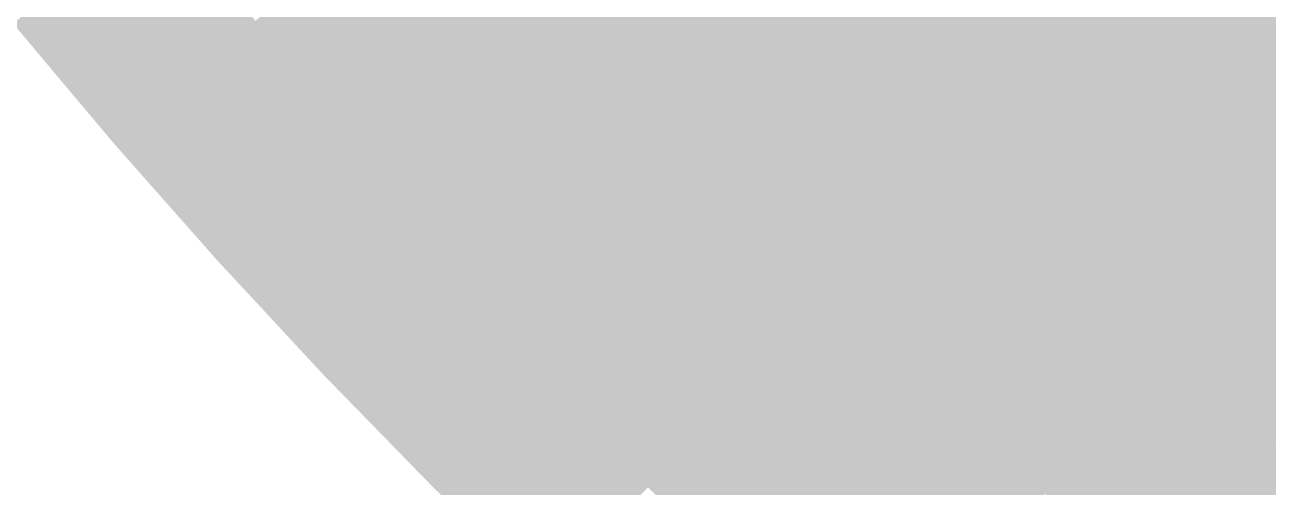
# Model space of a CAD drawing. Header units: inches. Extents: x -266 to 784, y -170 to 213.
# Drawn here: x -131.1 to -97.9, y -120.22 to -107.88 of the extents above; entities that cross this region are included whole.
import ezdxf

# ---------------------------------------------------------------- set-up
doc = ezdxf.new("R2010")
doc.units = ezdxf.units.IN
doc.header["$MEASUREMENT"] = 0

msp = doc.modelspace()

# ---------------------------------------------------------------- linework, layer by layer
at = {"color": 179, "true_color": 0x141b2a}
msp.add_solid([(-118.55218, -107.449433), (-119.293131, -108.120992), (-121.153415, -104.507655), (-121.910624, -105.160828)], dxfattribs=at)
at = {"color": 168, "true_color": 0x0a0d14}
for points in [[(-124.93946, -107.773519), (-125.696669, -108.426692), (-127.546725, -104.674892), (-128.319735, -105.309285)], [(-122.256936, -110.807228), (-122.997887, -111.478786), (-124.93946, -107.773519), (-125.696669, -108.426692)], [(-119.500769, -113.77419), (-120.225016, -114.46373), (-122.256936, -110.807228), (-122.997887, -111.478786)]]:
    msp.add_solid(points, dxfattribs=at)
at = {"color": 179, "true_color": 0x1d253b}
for points in [[(-112.982545, -107.568325), (-113.706792, -108.257866), (-115.588376, -104.763197), (-116.329327, -105.434756)], [(-110.308658, -110.308658), (-111.015765, -111.015765), (-112.982545, -107.568325), (-113.706792, -108.257866)]]:
    msp.add_solid(points, dxfattribs=at)
at = {"color": 169, "true_color": 0x252f4c}
msp.add_solid([(-107.480231, -107.480231), (-108.187338, -108.187338), (-110.085557, -104.810163), (-110.809804, -105.499703)], dxfattribs=at)
at = {"color": 159, "true_color": 0x2e395d}
msp.add_solid([(-102.052001, -107.188568), (-102.741541, -107.912815), (-104.651804, -104.651804), (-105.35891, -105.35891)], dxfattribs=at)
at = {"color": 168, "true_color": 0x121825}
for points in [[(-119.293131, -108.120992), (-120.034082, -108.792551), (-121.910624, -105.160828), (-122.667833, -105.814001)], [(-116.60378, -111.016028), (-117.328027, -111.705568), (-119.293131, -108.120992), (-120.034082, -108.792551)]]:
    msp.add_solid(points, dxfattribs=at)
at = {"color": 177, "true_color": 0x34406a}
msp.add_solid([(-97.376048, -107.437913), (-98.047607, -108.178864), (-99.983379, -105.015827), (-100.67292, -105.740074)], dxfattribs=at)
at = {"color": 168, "true_color": 0x080a10}
for points in [[(-125.696669, -108.426692), (-126.453877, -109.079865), (-128.319735, -105.309285), (-129.092746, -105.943678)], [(-122.997887, -111.478786), (-123.738838, -112.150345), (-125.696669, -108.426692), (-126.453877, -109.079865)], [(-120.225016, -114.46373), (-120.949263, -115.153271), (-122.997887, -111.478786), (-123.738838, -112.150345)], [(-117.379726, -117.379726), (-118.086832, -118.086832), (-120.225016, -114.46373), (-120.949263, -115.153271)], [(-114.46373, -120.225016), (-115.153271, -120.949263), (-117.379726, -117.379726), (-118.086832, -118.086832)]]:
    msp.add_solid(points, dxfattribs=at)
at = {"color": 179, "true_color": 0x1b2336}
msp.add_solid([(-113.706792, -108.257866), (-114.431039, -108.947406), (-116.329327, -105.434756), (-117.070278, -106.106315)], dxfattribs=at)
at = {"color": 169, "true_color": 0x232d48}
msp.add_solid([(-108.187338, -108.187338), (-108.894444, -108.894444), (-110.809804, -105.499703), (-111.534051, -106.189244)], dxfattribs=at)
at = {"color": 159, "true_color": 0x2c3659}
msp.add_solid([(-102.741541, -107.912815), (-103.431082, -108.637062), (-105.35891, -105.35891), (-106.066017, -106.066017)], dxfattribs=at)
at = {"color": 168, "true_color": 0x101521}
for points in [[(-120.034082, -108.792551), (-120.775033, -109.46411), (-122.667833, -105.814001), (-123.425042, -106.467173)], [(-117.328027, -111.705568), (-118.052275, -112.395109), (-120.034082, -108.792551), (-120.775033, -109.46411)]]:
    msp.add_solid(points, dxfattribs=at)
at = {"color": 159, "true_color": 0x323d65}
msp.add_solid([(-98.047607, -108.178864), (-98.719166, -108.919815), (-100.67292, -105.740074), (-101.36246, -106.464321)], dxfattribs=at)
at = {"color": 178, "true_color": 0x05070c}
for points in [[(-126.453877, -109.079865), (-127.211086, -109.733038), (-129.092746, -105.943678), (-129.865756, -106.578072)], [(-123.738838, -112.150345), (-124.479789, -112.821904), (-126.453877, -109.079865), (-127.211086, -109.733038)], [(-120.949263, -115.153271), (-121.67351, -115.842812), (-123.738838, -112.150345), (-124.479789, -112.821904)], [(-118.086832, -118.086832), (-118.793939, -118.793939), (-120.949263, -115.153271), (-121.67351, -115.842812)], [(-115.153271, -120.949263), (-115.842812, -121.67351), (-118.086832, -118.086832), (-118.793939, -118.793939)]]:
    msp.add_solid(points, dxfattribs=at)
at = {"color": 179, "true_color": 0x192032}
msp.add_solid([(-114.431039, -108.947406), (-115.155286, -109.636947), (-117.070278, -106.106315), (-117.811229, -106.777874)], dxfattribs=at)
at = {"color": 179, "true_color": 0x212a43}
msp.add_solid([(-108.894444, -108.894444), (-109.601551, -109.601551), (-111.534051, -106.189244), (-112.258298, -106.878784)], dxfattribs=at)
at = {"color": 159, "true_color": 0x2a3454}
msp.add_solid([(-103.431082, -108.637062), (-104.120622, -109.36131), (-106.066017, -106.066017), (-106.773124, -106.773124)], dxfattribs=at)
at = {"color": 168, "true_color": 0x0e121d}
for points in [[(-120.775033, -109.46411), (-121.515985, -110.135669), (-123.425042, -106.467173), (-124.182251, -107.120346)], [(-118.052275, -112.395109), (-118.776522, -113.084649), (-120.775033, -109.46411), (-121.515985, -110.135669)], [(-115.258405, -115.258405), (-115.965512, -115.965512), (-118.052275, -112.395109), (-118.776522, -113.084649)]]:
    msp.add_solid(points, dxfattribs=at)
at = {"color": 159, "true_color": 0x303a61}
msp.add_solid([(-98.719166, -108.919815), (-99.390725, -109.660767), (-101.36246, -106.464321), (-102.052001, -107.188568)], dxfattribs=at)
at = {"color": 178, "true_color": 0x030508}
for points in [[(-127.211086, -109.733038), (-127.968295, -110.38621), (-129.865756, -106.578072), (-130.638767, -107.212465)], [(-124.479789, -112.821904), (-125.22074, -113.493463), (-127.211086, -109.733038), (-127.968295, -110.38621)]]:
    msp.add_solid(points, dxfattribs=at)
at = {"color": 179, "true_color": 0x161d2e}
for points in [[(-115.155286, -109.636947), (-115.879533, -110.326487), (-117.811229, -106.777874), (-118.55218, -107.449433)], [(-112.429978, -112.429978), (-113.137085, -113.137085), (-115.155286, -109.636947), (-115.879533, -110.326487)]]:
    msp.add_solid(points, dxfattribs=at)
at = {"color": 179, "true_color": 0x1f273f}
msp.add_solid([(-109.601551, -109.601551), (-110.308658, -110.308658), (-112.258298, -106.878784), (-112.982545, -107.568325)], dxfattribs=at)
at = {"color": 169, "true_color": 0x283150}
msp.add_solid([(-104.120622, -109.36131), (-104.810163, -110.085557), (-106.773124, -106.773124), (-107.480231, -107.480231)], dxfattribs=at)
at = {"color": 178, "true_color": 0x010203}
for points in [[(-127.968295, -110.38621), (-128.725504, -111.039383), (-130.638767, -107.212465), (-131.411777, -107.846858)], [(-125.22074, -113.493463), (-125.961691, -114.165022), (-127.968295, -110.38621), (-128.725504, -111.039383)], [(-122.397757, -116.532352), (-123.122004, -117.221893), (-125.22074, -113.493463), (-125.961691, -114.165022)], [(-119.501046, -119.501046), (-120.208153, -120.208153), (-122.397757, -116.532352), (-123.122004, -117.221893)], [(-116.532352, -122.397757), (-117.221893, -123.122004), (-119.501046, -119.501046), (-120.208153, -120.208153)]]:
    msp.add_solid(points, dxfattribs=at)
at = {"color": 168, "true_color": 0x0c1019}
msp.add_solid([(-121.515985, -110.135669), (-122.256936, -110.807228), (-124.182251, -107.120346), (-124.93946, -107.773519)], dxfattribs=at)
at = {"color": 159, "true_color": 0x2e385d}
msp.add_solid([(-99.390725, -109.660767), (-100.062284, -110.401718), (-102.052001, -107.188568), (-102.741541, -107.912815)], dxfattribs=at)
at = {"color": 168, "true_color": 0x141a2a}
for points in [[(-115.879533, -110.326487), (-116.60378, -111.016028), (-118.55218, -107.449433), (-119.293131, -108.120992)], [(-113.137085, -113.137085), (-113.844192, -113.844192), (-115.879533, -110.326487), (-116.60378, -111.016028)]]:
    msp.add_solid(points, dxfattribs=at)
at = {"color": 169, "true_color": 0x252e4c}
for points in [[(-104.810163, -110.085557), (-105.499703, -110.809804), (-107.480231, -107.480231), (-108.187338, -108.187338)], [(-102.076961, -112.624571), (-102.74852, -113.365522), (-104.810163, -110.085557), (-105.499703, -110.809804)]]:
    msp.add_solid(points, dxfattribs=at)
at = {"color": 177, "true_color": 0x343e6a}
msp.add_solid([(-94.710062, -109.795283), (-95.363235, -110.552492), (-97.376048, -107.437913), (-98.047607, -108.178864)], dxfattribs=at)
at = {"color": 169, "true_color": 0x232c48}
msp.add_solid([(-105.499703, -110.809804), (-106.189244, -111.534051), (-108.187338, -108.187338), (-108.894444, -108.894444)], dxfattribs=at)
at = {"color": 159, "true_color": 0x2c3559}
msp.add_solid([(-100.062284, -110.401718), (-100.733843, -111.142669), (-102.741541, -107.912815), (-103.431082, -108.637062)], dxfattribs=at)
at = {"color": 159, "true_color": 0x323c65}
msp.add_solid([(-95.363235, -110.552492), (-96.016408, -111.3097), (-98.047607, -108.178864), (-98.719166, -108.919815)], dxfattribs=at)
at = {"color": 179, "true_color": 0x1b2236}
msp.add_solid([(-111.015765, -111.015765), (-111.722871, -111.722871), (-113.706792, -108.257866), (-114.431039, -108.947406)], dxfattribs=at)
at = {"color": 169, "true_color": 0x2a3354}
msp.add_solid([(-100.733843, -111.142669), (-101.405402, -111.88362), (-103.431082, -108.637062), (-104.120622, -109.36131)], dxfattribs=at)
at = {"color": 179, "true_color": 0x191f32}
for points in [[(-111.722871, -111.722871), (-112.429978, -112.429978), (-114.431039, -108.947406), (-115.155286, -109.636947)], [(-108.947406, -114.431039), (-109.636947, -115.155286), (-111.722871, -111.722871), (-112.429978, -112.429978)]]:
    msp.add_solid(points, dxfattribs=at)
at = {"color": 179, "true_color": 0x212943}
msp.add_solid([(-106.189244, -111.534051), (-106.878784, -112.258298), (-108.894444, -108.894444), (-109.601551, -109.601551)], dxfattribs=at)
at = {"color": 159, "true_color": 0x303961}
msp.add_solid([(-96.016408, -111.3097), (-96.669581, -112.066909), (-98.719166, -108.919815), (-99.390725, -109.660767)], dxfattribs=at)
at = {"color": 169, "true_color": 0x283050}
msp.add_solid([(-101.405402, -111.88362), (-102.076961, -112.624571), (-104.120622, -109.36131), (-104.810163, -110.085557)], dxfattribs=at)
at = {"color": 179, "true_color": 0x1f263f}
for points in [[(-106.878784, -112.258298), (-107.568325, -112.982545), (-109.601551, -109.601551), (-110.308658, -110.308658)], [(-104.091638, -114.847424), (-104.763197, -115.588376), (-106.878784, -112.258298), (-107.568325, -112.982545)]]:
    msp.add_solid(points, dxfattribs=at)
at = {"color": 159, "true_color": 0x2e375d}
msp.add_solid([(-96.669581, -112.066909), (-97.322754, -112.824118), (-99.390725, -109.660767), (-100.062284, -110.401718)], dxfattribs=at)
at = {"color": 168, "true_color": 0x0c0f19}
for points in [[(-118.776522, -113.084649), (-119.500769, -113.77419), (-121.515985, -110.135669), (-122.256936, -110.807228)], [(-115.965512, -115.965512), (-116.672619, -116.672619), (-118.776522, -113.084649), (-119.500769, -113.77419)], [(-113.084649, -118.776522), (-113.77419, -119.500769), (-115.965512, -115.965512), (-116.672619, -116.672619)]]:
    msp.add_solid(points, dxfattribs=at)
at = {"color": 179, "true_color": 0x1d243b}
msp.add_solid([(-107.568325, -112.982545), (-108.257866, -113.706792), (-110.308658, -110.308658), (-111.015765, -111.015765)], dxfattribs=at)
at = {"color": 159, "true_color": 0x2c3459}
msp.add_solid([(-97.322754, -112.824118), (-97.975926, -113.581327), (-100.062284, -110.401718), (-100.733843, -111.142669)], dxfattribs=at)
at = {"color": 169, "true_color": 0x232b48}
msp.add_solid([(-102.74852, -113.365522), (-103.420079, -114.106473), (-105.499703, -110.809804), (-106.189244, -111.534051)], dxfattribs=at)
at = {"color": 168, "true_color": 0x121725}
for points in [[(-113.844192, -113.844192), (-114.551299, -114.551299), (-116.60378, -111.016028), (-117.328027, -111.705568)], [(-111.016028, -116.60378), (-111.705568, -117.328027), (-113.844192, -113.844192), (-114.551299, -114.551299)]]:
    msp.add_solid(points, dxfattribs=at)
at = {"color": 179, "true_color": 0x1b2136}
for points in [[(-108.257866, -113.706792), (-108.947406, -114.431039), (-111.015765, -111.015765), (-111.722871, -111.722871)], [(-105.434756, -116.329327), (-106.106315, -117.070278), (-108.257866, -113.706792), (-108.947406, -114.431039)]]:
    msp.add_solid(points, dxfattribs=at)
at = {"color": 169, "true_color": 0x2a3254}
msp.add_solid([(-97.975926, -113.581327), (-98.629099, -114.338536), (-100.733843, -111.142669), (-101.405402, -111.88362)], dxfattribs=at)
at = {"color": 179, "true_color": 0x212843}
for points in [[(-103.420079, -114.106473), (-104.091638, -114.847424), (-106.189244, -111.534051), (-106.878784, -112.258298)], [(-100.588618, -116.610162), (-101.241791, -117.367371), (-103.420079, -114.106473), (-104.091638, -114.847424)]]:
    msp.add_solid(points, dxfattribs=at)
at = {"color": 168, "true_color": 0x101421}
for points in [[(-114.551299, -114.551299), (-115.258405, -115.258405), (-117.328027, -111.705568), (-118.052275, -112.395109)], [(-111.705568, -117.328027), (-112.395109, -118.052275), (-114.551299, -114.551299), (-115.258405, -115.258405)], [(-108.792551, -120.034082), (-109.46411, -120.775033), (-111.705568, -117.328027), (-112.395109, -118.052275)]]:
    msp.add_solid(points, dxfattribs=at)
at = {"color": 169, "true_color": 0x282f50}
msp.add_solid([(-98.629099, -114.338536), (-99.282272, -115.095745), (-101.405402, -111.88362), (-102.076961, -112.624571)], dxfattribs=at)
at = {"color": 179, "true_color": 0x161c2e}
msp.add_solid([(-109.636947, -115.155286), (-110.326487, -115.879533), (-112.429978, -112.429978), (-113.137085, -113.137085)], dxfattribs=at)
at = {"color": 178, "true_color": 0x030408}
for points in [[(-121.67351, -115.842812), (-122.397757, -116.532352), (-124.479789, -112.821904), (-125.22074, -113.493463)], [(-118.793939, -118.793939), (-119.501046, -119.501046), (-121.67351, -115.842812), (-122.397757, -116.532352)], [(-115.842812, -121.67351), (-116.532352, -122.397757), (-118.793939, -118.793939), (-119.501046, -119.501046)]]:
    msp.add_solid(points, dxfattribs=at)
at = {"color": 169, "true_color": 0x252d4c}
msp.add_solid([(-99.282272, -115.095745), (-99.935445, -115.852954), (-102.076961, -112.624571), (-102.74852, -113.365522)], dxfattribs=at)
at = {"color": 169, "true_color": 0x2c3359}
msp.add_solid([(-94.524599, -115.178558), (-95.158993, -115.951568), (-97.322754, -112.824118), (-97.975926, -113.581327)], dxfattribs=at)
at = {"color": 168, "true_color": 0x14192a}
for points in [[(-110.326487, -115.879533), (-111.016028, -116.60378), (-113.137085, -113.137085), (-113.844192, -113.844192)], [(-107.449433, -118.55218), (-108.120992, -119.293131), (-110.326487, -115.879533), (-111.016028, -116.60378)]]:
    msp.add_solid(points, dxfattribs=at)
at = {"color": 179, "true_color": 0x1d233b}
msp.add_solid([(-104.763197, -115.588376), (-105.434756, -116.329327), (-107.568325, -112.982545), (-108.257866, -113.706792)], dxfattribs=at)
at = {"color": 179, "true_color": 0x232a48}
msp.add_solid([(-99.935445, -115.852954), (-100.588618, -116.610162), (-102.74852, -113.365522), (-103.420079, -114.106473)], dxfattribs=at)
at = {"color": 168, "true_color": 0x0a0c14}
for points in [[(-116.672619, -116.672619), (-117.379726, -117.379726), (-119.500769, -113.77419), (-120.225016, -114.46373)], [(-113.77419, -119.500769), (-114.46373, -120.225016), (-116.672619, -116.672619), (-117.379726, -117.379726)], [(-110.807228, -122.256936), (-111.478787, -122.997887), (-113.77419, -119.500769), (-114.46373, -120.225016)]]:
    msp.add_solid(points, dxfattribs=at)
at = {"color": 169, "true_color": 0x2a3154}
msp.add_solid([(-95.158993, -115.951568), (-95.793386, -116.724578), (-97.975926, -113.581327), (-98.629099, -114.338536)], dxfattribs=at)
at = {"color": 179, "true_color": 0x191e32}
msp.add_solid([(-106.106315, -117.070278), (-106.777874, -117.811229), (-108.947406, -114.431039), (-109.636947, -115.155286)], dxfattribs=at)
at = {"color": 169, "true_color": 0x282e50}
msp.add_solid([(-95.793386, -116.724578), (-96.427779, -117.497589), (-98.629099, -114.338536), (-99.282272, -115.095745)], dxfattribs=at)
at = {"color": 179, "true_color": 0x1f253f}
msp.add_solid([(-101.241791, -117.367371), (-101.894964, -118.12458), (-104.091638, -114.847424), (-104.763197, -115.588376)], dxfattribs=at)
at = {"color": 179, "true_color": 0x161b2e}
for points in [[(-106.777874, -117.811229), (-107.449433, -118.55218), (-109.636947, -115.155286), (-110.326487, -115.879533)], [(-103.854482, -120.396207), (-104.507655, -121.153415), (-106.777874, -117.811229), (-107.449433, -118.55218)]]:
    msp.add_solid(points, dxfattribs=at)
at = {"color": 169, "true_color": 0x252c4c}
msp.add_solid([(-96.427779, -117.497589), (-97.062172, -118.270599), (-99.282272, -115.095745), (-99.935445, -115.852954)], dxfattribs=at)
at = {"color": 168, "true_color": 0x0e111d}
for points in [[(-112.395109, -118.052275), (-113.084649, -118.776522), (-115.258405, -115.258405), (-115.965512, -115.965512)], [(-109.46411, -120.775033), (-110.135669, -121.515985), (-112.395109, -118.052275), (-113.084649, -118.776522)]]:
    msp.add_solid(points, dxfattribs=at)
at = {"color": 179, "true_color": 0x1d223b}
for points in [[(-101.894964, -118.12458), (-102.548136, -118.881789), (-104.763197, -115.588376), (-105.434756, -116.329327)], [(-98.965352, -120.589631), (-99.599746, -121.362641), (-101.894964, -118.12458), (-102.548136, -118.881789)]]:
    msp.add_solid(points, dxfattribs=at)
at = {"color": 179, "true_color": 0x232948}
msp.add_solid([(-97.062172, -118.270599), (-97.696566, -119.04361), (-99.935445, -115.852954), (-100.588618, -116.610162)], dxfattribs=at)
at = {"color": 179, "true_color": 0x1b2036}
msp.add_solid([(-102.548136, -118.881789), (-103.201309, -119.638998), (-105.434756, -116.329327), (-106.106315, -117.070278)], dxfattribs=at)
at = {"color": 168, "true_color": 0x121625}
for points in [[(-108.120992, -119.293131), (-108.792551, -120.034082), (-111.016028, -116.60378), (-111.705568, -117.328027)], [(-105.160828, -121.910624), (-105.814001, -122.667833), (-108.120992, -119.293131), (-108.792551, -120.034082)]]:
    msp.add_solid(points, dxfattribs=at)
at = {"color": 179, "true_color": 0x212743}
msp.add_solid([(-97.696566, -119.04361), (-98.330959, -119.81662), (-100.588618, -116.610162), (-101.241791, -117.367371)], dxfattribs=at)
at = {"color": 179, "true_color": 0x191d32}
for points in [[(-103.201309, -119.638998), (-103.854482, -120.396207), (-106.106315, -117.070278), (-106.777874, -117.811229)], [(-100.234139, -122.135652), (-100.868532, -122.908662), (-103.201309, -119.638998), (-103.854482, -120.396207)]]:
    msp.add_solid(points, dxfattribs=at)
at = {"color": 179, "true_color": 0x1f243f}
msp.add_solid([(-98.330959, -119.81662), (-98.965352, -120.589631), (-101.241791, -117.367371), (-101.894964, -118.12458)], dxfattribs=at)
at = {"color": 168, "true_color": 0x0c0e19}
msp.add_solid([(-110.135669, -121.515985), (-110.807228, -122.256936), (-113.084649, -118.776522), (-113.77419, -119.500769)], dxfattribs=at)
at = {"color": 168, "true_color": 0x14182a}
msp.add_solid([(-104.507655, -121.153415), (-105.160828, -121.910624), (-107.449433, -118.55218), (-108.120992, -119.293131)], dxfattribs=at)
at = {"color": 179, "true_color": 0x1b1f36}
msp.add_solid([(-99.599746, -121.362641), (-100.234139, -122.135652), (-102.548136, -118.881789), (-103.201309, -119.638998)], dxfattribs=at)
at = {"color": 179, "true_color": 0x212643}
msp.add_solid([(-94.745665, -121.40535), (-95.360897, -122.193696), (-97.696566, -119.04361), (-98.330959, -119.81662)], dxfattribs=at)
at = {"color": 179, "true_color": 0x1f233f}
msp.add_solid([(-95.360897, -122.193696), (-95.976128, -122.982043), (-98.330959, -119.81662), (-98.965352, -120.589631)], dxfattribs=at)
at = {"color": 168, "true_color": 0x101321}
msp.add_solid([(-105.814001, -122.667833), (-106.467173, -123.425042), (-108.792551, -120.034082), (-109.46411, -120.775033)], dxfattribs=at)

doc.saveas('drawing.dxf')
